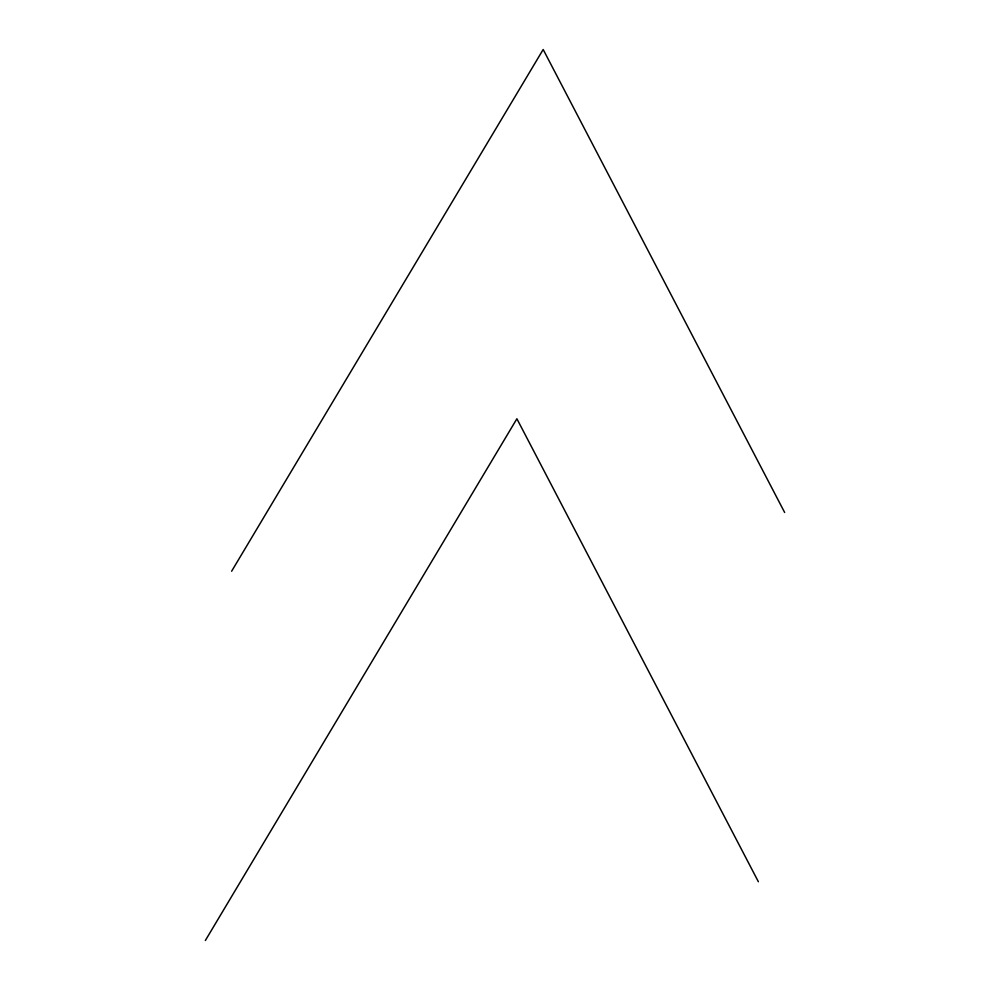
<?xml version="1.0" encoding="UTF-8"?>
<svg xmlns="http://www.w3.org/2000/svg" width="990" height="990" viewBox="0 0 990 990"><rect width="100%" height="100%" fill="white"/><g stroke="black" fill="none" stroke-linecap="round" stroke-linejoin="round"><path stroke-width="1.49" d="M231.623 571.23L543.176 49.5L784.649 512.474M205.351 940.5L516.891 418.77L758.377 881.744"/></g></svg>
